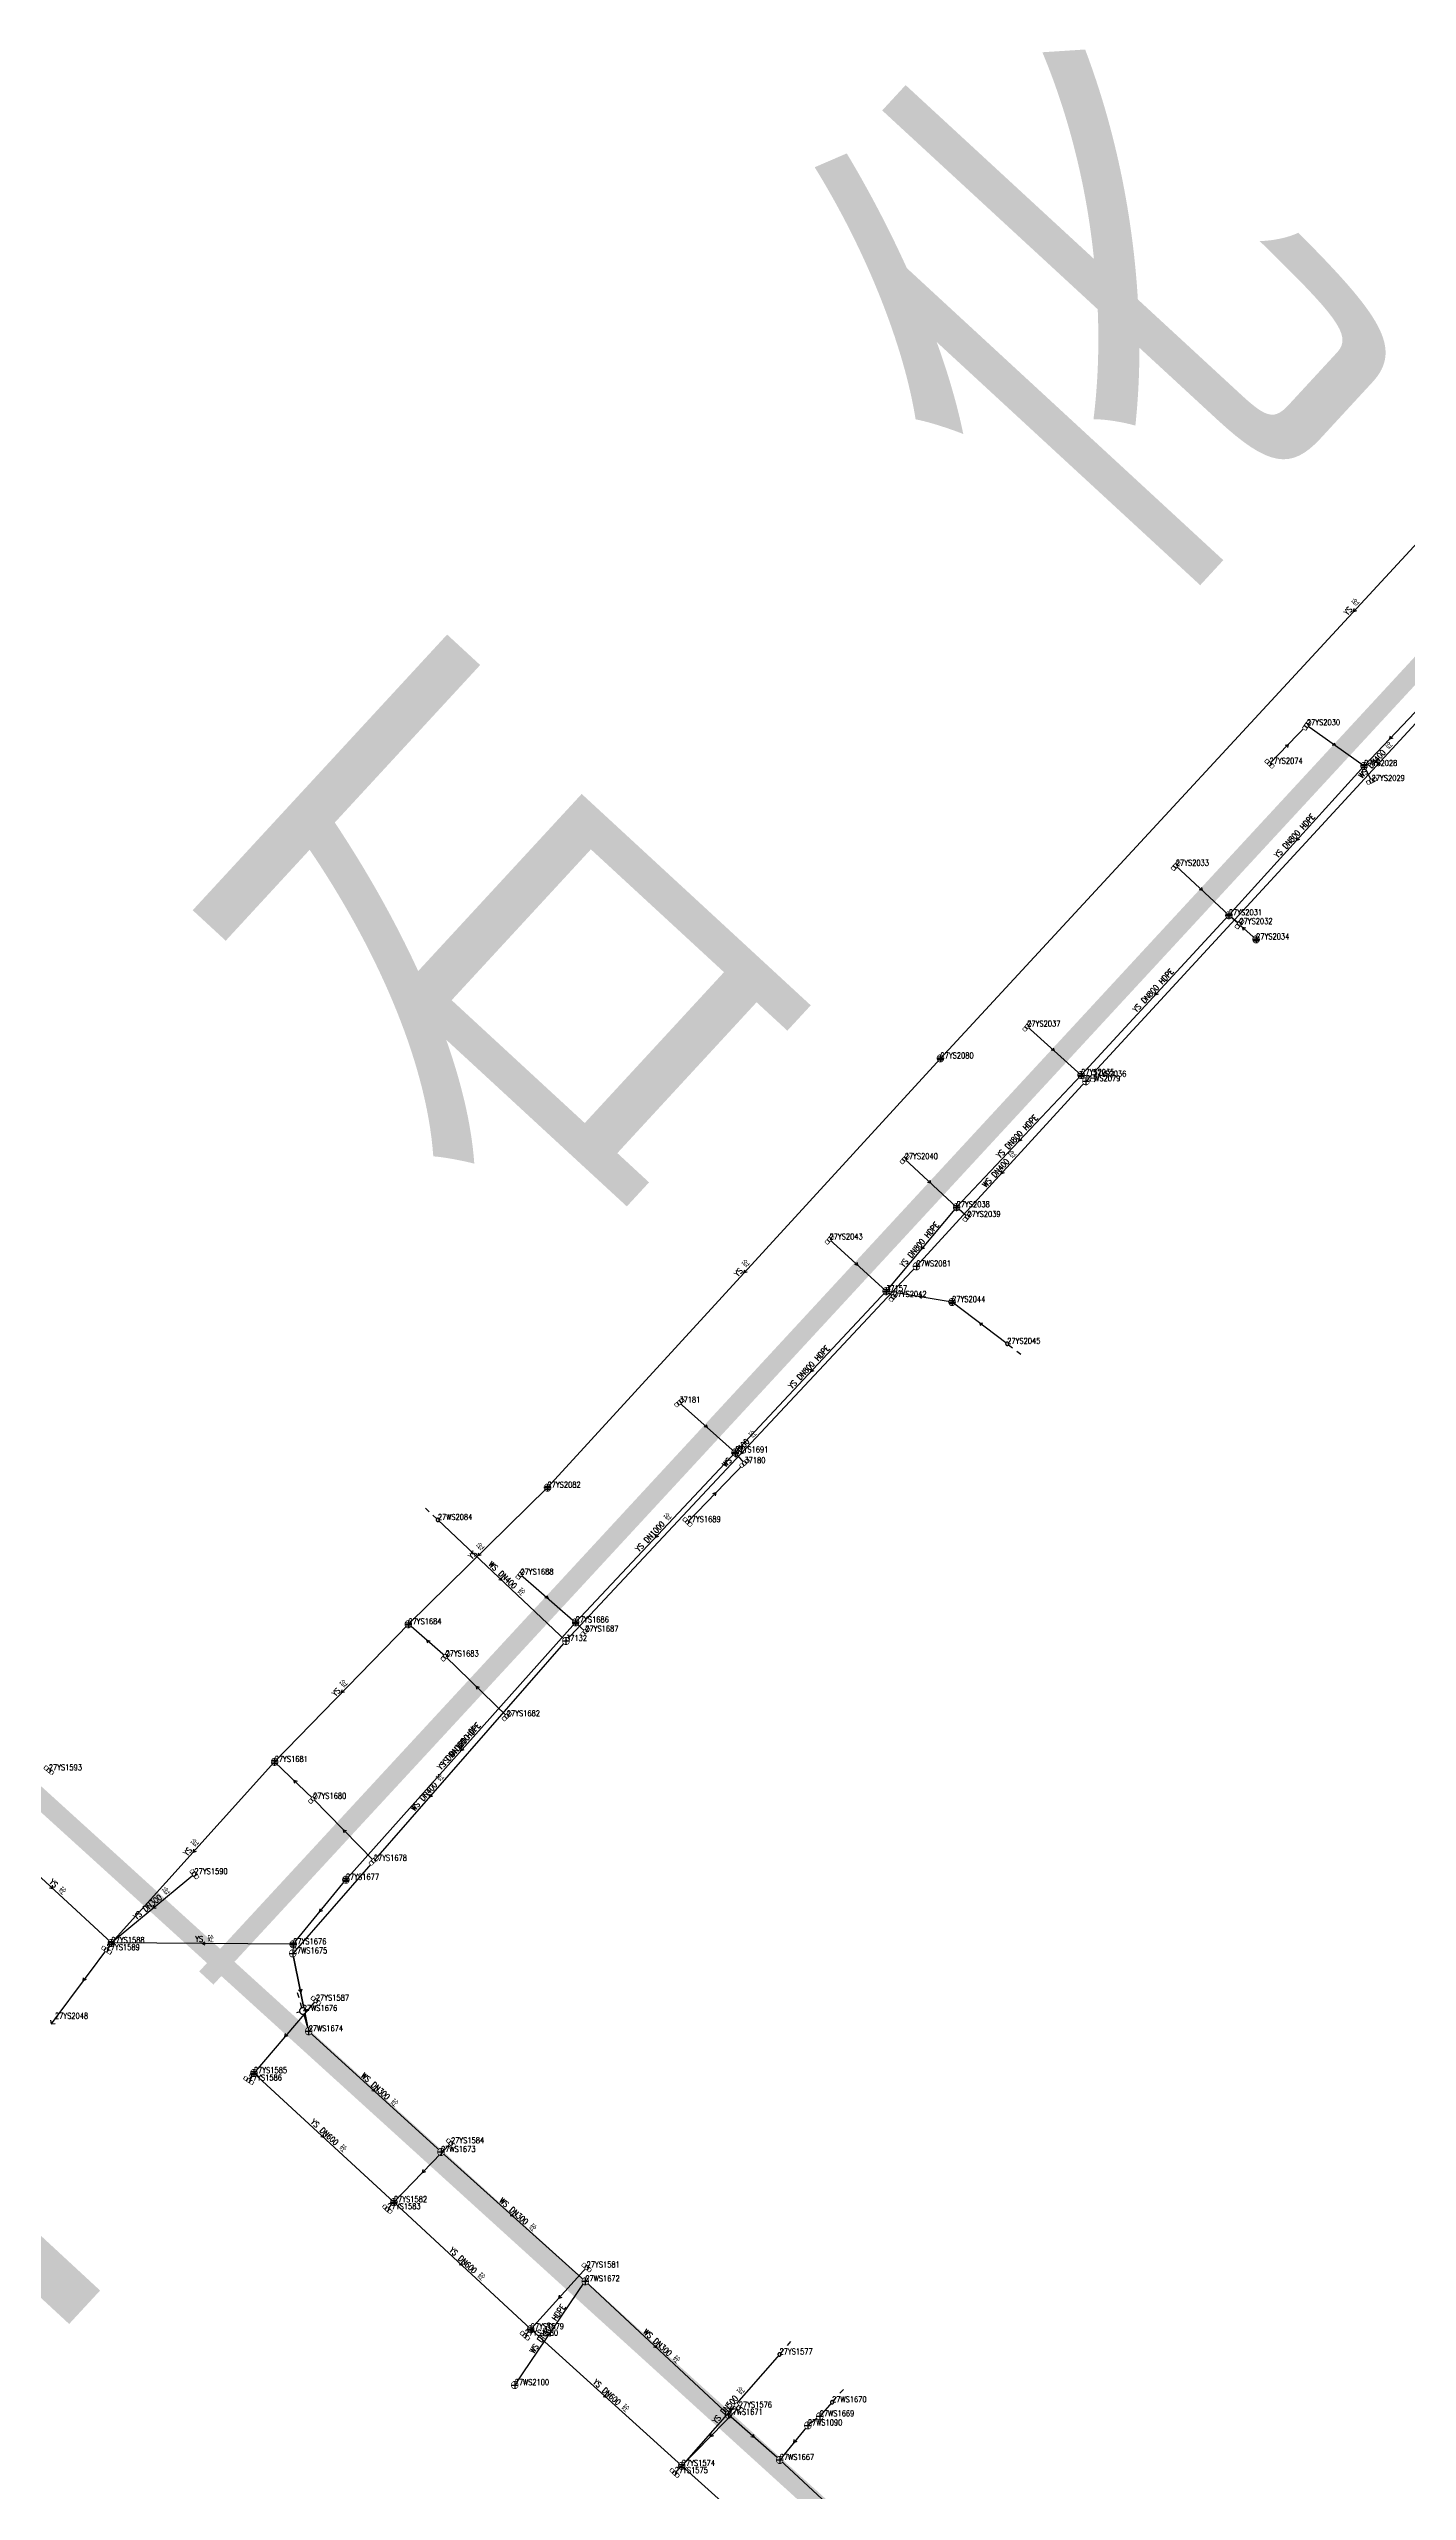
# Model space of a CAD drawing. Extents: x 78813 to 99477, y 2421021 to 2448125.
# Drawn here: x 85116.4 to 85326.9, y 2432376.2 to 2432754.7 of the extents above; entities that cross this region are included whole.
import ezdxf
from ezdxf.enums import TextEntityAlignment as Align

# ---------------------------------------------------------------- set-up
doc = ezdxf.new("R2010")
doc.units = 0
doc.set_wipeout_variables(frame=1)
doc.layers.get('0').update_dxf_attribs({"linetype": 'CONTINUOUS'})
for name, color, linetype in [('DX_WS', 16, 'CONTINUOUS'), ('DX_YS', 42, 'CONTINUOUS'), ('道路', 5, 'CONTINUOUS')]:
    doc.layers.add(name, color=color, linetype=linetype)
for name, color, linetype, true_color in [('WSLINE', 7, 'CONTINUOUS', 0x7f0000), ('YSANNEXE', 7, 'CONTINUOUS', 0xcc9900), ('YSLINE', 7, 'CONTINUOUS', 0xcc9900)]:
    doc.layers.add(name, color=color, linetype=linetype, true_color=true_color)
doc.layers.add('道路名称', color=7, linetype='CONTINUOUS', lineweight=0)
doc.styles.add('CcNameZT', font='txt.SHX', dxfattribs={"width": 0.8, "bigfont": 'HZTXT.SHX'})
doc.styles.get("Standard").update_dxf_attribs({"font": 'txt.shx', "bigfont": 'hztxt.shx'})
doc.styles.add('宋体0.7', font='', dxfattribs={"width": 0.7})
doc.styles.get('宋体0.7').set_extended_font_data('SimSun')

# ---------------------------------------------------------------- blocks, each defined once
blk = doc.blocks.new('PS污水井')
blk.add_lwpolyline([(1, 0), (1, 0.07), (0.99, 0.14), (0.98, 0.21), (0.96, 0.28), (0.94, 0.34), (0.91, 0.41), (0.88, 0.47), (0.85, 0.53), (0.81, 0.59), (0.77, 0.64), (0.72, 0.69), (0.67, 0.74), (0.62, 0.79), (0.56, 0.83), (0.5, 0.87), (0.44, 0.9), (0.37, 0.93), (0.31, 0.95), (0.24, 0.97), (0.17, 0.98), (0.1, 0.99), (0.03, 1), (-0.03, 1), (-0.1, 0.99), (-0.17, 0.98), (-0.24, 0.97), (-0.31, 0.95), (-0.37, 0.93), (-0.44, 0.9), (-0.5, 0.87), (-0.56, 0.83), (-0.62, 0.79), (-0.67, 0.74), (-0.72, 0.69), (-0.77, 0.64), (-0.81, 0.59), (-0.85, 0.53), (-0.88, 0.47), (-0.91, 0.41), (-0.94, 0.34), (-0.96, 0.28), (-0.98, 0.21), (-0.99, 0.14), (-1, 0.07), (-1, 0), (-1, -0.07), (-0.99, -0.14), (-0.98, -0.21), (-0.96, -0.28), (-0.94, -0.34), (-0.91, -0.41), (-0.88, -0.47), (-0.85, -0.53), (-0.81, -0.59), (-0.77, -0.64), (-0.72, -0.69), (-0.67, -0.74), (-0.62, -0.79), (-0.56, -0.83), (-0.5, -0.87), (-0.44, -0.9), (-0.37, -0.93), (-0.31, -0.95), (-0.24, -0.97), (-0.17, -0.98), (-0.1, -0.99), (-0.03, -1), (0.03, -1), (0.1, -0.99), (0.17, -0.98), (0.24, -0.97), (0.31, -0.95), (0.37, -0.93), (0.44, -0.9), (0.5, -0.87), (0.56, -0.83), (0.62, -0.79), (0.67, -0.74), (0.72, -0.69), (0.77, -0.64), (0.81, -0.59), (0.85, -0.53), (0.88, -0.47), (0.91, -0.41), (0.94, -0.34), (0.96, -0.28), (0.98, -0.21), (0.99, -0.14), (1, 0)], close=True)
blk.add_wipeout([(1, 0), (1, 0.07), (0.99, 0.14), (0.98, 0.21), (0.96, 0.28), (0.94, 0.34), (0.91, 0.41), (0.88, 0.47), (0.85, 0.53), (0.81, 0.59), (0.77, 0.64), (0.72, 0.69), (0.67, 0.74), (0.62, 0.79), (0.56, 0.83), (0.5, 0.87), (0.44, 0.9), (0.37, 0.93), (0.31, 0.95), (0.24, 0.97), (0.17, 0.98), (0.1, 0.99), (0.03, 1), (-0.03, 1), (-0.1, 0.99), (-0.17, 0.98), (-0.24, 0.97), (-0.31, 0.95), (-0.37, 0.93), (-0.44, 0.9), (-0.5, 0.87), (-0.56, 0.83), (-0.62, 0.79), (-0.67, 0.74), (-0.72, 0.69), (-0.77, 0.64), (-0.81, 0.59), (-0.85, 0.53), (-0.88, 0.47), (-0.91, 0.41), (-0.94, 0.34), (-0.96, 0.28), (-0.98, 0.21), (-0.99, 0.14), (-1, 0.07), (-1, 0), (-1, -0.07), (-0.99, -0.14), (-0.98, -0.21), (-0.96, -0.28), (-0.94, -0.34), (-0.91, -0.41), (-0.88, -0.47), (-0.85, -0.53), (-0.81, -0.59), (-0.77, -0.64), (-0.72, -0.69), (-0.67, -0.74), (-0.62, -0.79), (-0.56, -0.83), (-0.5, -0.87), (-0.44, -0.9), (-0.37, -0.93), (-0.31, -0.95), (-0.24, -0.97), (-0.17, -0.98), (-0.1, -0.99), (-0.03, -1), (0.03, -1), (0.1, -0.99), (0.17, -0.98), (0.24, -0.97), (0.31, -0.95), (0.37, -0.93), (0.44, -0.9), (0.5, -0.87), (0.56, -0.83), (0.62, -0.79), (0.67, -0.74), (0.72, -0.69), (0.77, -0.64), (0.81, -0.59), (0.85, -0.53), (0.88, -0.47), (0.91, -0.41), (0.94, -0.34), (0.96, -0.28), (0.98, -0.21), (0.99, -0.14)])
for p, q in [((-1, 0), (0, 0)), ((0, 1), (0, 0)), ((0, 0), (0, -1)), ((0, 0), (1, 0))]:
    blk.add_line(p, q)
blk = doc.blocks.new('PS预留口')
blk.add_lwpolyline([(4.2, 0), (5.8, 0)])
blk.add_wipeout([(1, 0), (1, 0.07), (0.99, 0.14), (0.98, 0.21), (0.96, 0.28), (0.94, 0.34), (0.91, 0.41), (0.88, 0.47), (0.85, 0.53), (0.81, 0.59), (0.77, 0.64), (0.72, 0.69), (0.67, 0.74), (0.62, 0.79), (0.56, 0.83), (0.5, 0.87), (0.44, 0.9), (0.37, 0.93), (0.31, 0.95), (0.24, 0.97), (0.17, 0.98), (0.1, 0.99), (0.03, 1), (-0.03, 1), (-0.1, 0.99), (-0.17, 0.98), (-0.24, 0.97), (-0.31, 0.95), (-0.37, 0.93), (-0.44, 0.9), (-0.5, 0.87), (-0.56, 0.83), (-0.62, 0.79), (-0.67, 0.74), (-0.72, 0.69), (-0.77, 0.64), (-0.81, 0.59), (-0.85, 0.53), (-0.88, 0.47), (-0.91, 0.41), (-0.94, 0.34), (-0.96, 0.28), (-0.98, 0.21), (-0.99, 0.14), (-1, 0.07), (-1, 0), (-1, -0.07), (-0.99, -0.14), (-0.98, -0.21), (-0.96, -0.28), (-0.94, -0.34), (-0.91, -0.41), (-0.88, -0.47), (-0.85, -0.53), (-0.81, -0.59), (-0.77, -0.64), (-0.72, -0.69), (-0.67, -0.74), (-0.62, -0.79), (-0.56, -0.83), (-0.5, -0.87), (-0.44, -0.9), (-0.37, -0.93), (-0.31, -0.95), (-0.24, -0.97), (-0.17, -0.98), (-0.1, -0.99), (-0.03, -1), (0.03, -1), (0.1, -0.99), (0.17, -0.98), (0.24, -0.97), (0.31, -0.95), (0.37, -0.93), (0.44, -0.9), (0.5, -0.87), (0.56, -0.83), (0.62, -0.79), (0.67, -0.74), (0.72, -0.69), (0.77, -0.64), (0.81, -0.59), (0.85, -0.53), (0.88, -0.47), (0.91, -0.41), (0.94, -0.34), (0.96, -0.28), (0.98, -0.21), (0.99, -0.14)])
blk.add_line((1, 0), (2.6, 0))
blk.add_lwpolyline([(1, 0), (1, 0.07), (0.99, 0.14), (0.98, 0.21), (0.96, 0.28), (0.94, 0.34), (0.91, 0.41), (0.88, 0.47), (0.85, 0.53), (0.81, 0.59), (0.77, 0.64), (0.72, 0.69), (0.67, 0.74), (0.62, 0.79), (0.56, 0.83), (0.5, 0.87), (0.44, 0.9), (0.37, 0.93), (0.31, 0.95), (0.24, 0.97), (0.17, 0.98), (0.1, 0.99), (0.03, 1), (-0.03, 1), (-0.1, 0.99), (-0.17, 0.98), (-0.24, 0.97), (-0.31, 0.95), (-0.37, 0.93), (-0.44, 0.9), (-0.5, 0.87), (-0.56, 0.83), (-0.62, 0.79), (-0.67, 0.74), (-0.72, 0.69), (-0.77, 0.64), (-0.81, 0.59), (-0.85, 0.53), (-0.88, 0.47), (-0.91, 0.41), (-0.94, 0.34), (-0.96, 0.28), (-0.98, 0.21), (-0.99, 0.14), (-1, 0.07), (-1, 0), (-1, -0.07), (-0.99, -0.14), (-0.98, -0.21), (-0.96, -0.28), (-0.94, -0.34), (-0.91, -0.41), (-0.88, -0.47), (-0.85, -0.53), (-0.81, -0.59), (-0.77, -0.64), (-0.72, -0.69), (-0.67, -0.74), (-0.62, -0.79), (-0.56, -0.83), (-0.5, -0.87), (-0.44, -0.9), (-0.37, -0.93), (-0.31, -0.95), (-0.24, -0.97), (-0.17, -0.98), (-0.1, -0.99), (-0.03, -1), (0.03, -1), (0.1, -0.99), (0.17, -0.98), (0.24, -0.97), (0.31, -0.95), (0.37, -0.93), (0.44, -0.9), (0.5, -0.87), (0.56, -0.83), (0.62, -0.79), (0.67, -0.74), (0.72, -0.69), (0.77, -0.64), (0.81, -0.59), (0.85, -0.53), (0.88, -0.47), (0.91, -0.41), (0.94, -0.34), (0.96, -0.28), (0.98, -0.21), (0.99, -0.14), (1, 0)], close=True)
for points in [[(0, 1), (0, 2)], [(0, -2), (0, -1)]]:
    blk.add_lwpolyline(points)
blk = doc.blocks.new('PS非普查')
blk.add_lwpolyline([(3.7, 0), (5.3, 0)])
blk.add_wipeout([(0.5, 0), (0.5, 0.03), (0.5, 0.07), (0.49, 0.1), (0.48, 0.14), (0.47, 0.17), (0.46, 0.2), (0.44, 0.23), (0.42, 0.26), (0.4, 0.29), (0.38, 0.32), (0.36, 0.35), (0.33, 0.37), (0.31, 0.39), (0.28, 0.41), (0.25, 0.43), (0.22, 0.45), (0.19, 0.46), (0.15, 0.48), (0.12, 0.49), (0.09, 0.49), (0.05, 0.5), (0.02, 0.5), (-0.02, 0.5), (-0.05, 0.5), (-0.09, 0.49), (-0.12, 0.49), (-0.15, 0.48), (-0.19, 0.46), (-0.22, 0.45), (-0.25, 0.43), (-0.28, 0.41), (-0.31, 0.39), (-0.33, 0.37), (-0.36, 0.35), (-0.38, 0.32), (-0.4, 0.29), (-0.42, 0.26), (-0.44, 0.23), (-0.46, 0.2), (-0.47, 0.17), (-0.48, 0.14), (-0.49, 0.1), (-0.5, 0.07), (-0.5, 0.03), (-0.5, 0), (-0.5, -0.03), (-0.5, -0.07), (-0.49, -0.1), (-0.48, -0.14), (-0.47, -0.17), (-0.46, -0.2), (-0.44, -0.23), (-0.42, -0.26), (-0.4, -0.29), (-0.38, -0.32), (-0.36, -0.35), (-0.33, -0.37), (-0.31, -0.39), (-0.28, -0.41), (-0.25, -0.43), (-0.22, -0.45), (-0.19, -0.46), (-0.15, -0.48), (-0.12, -0.49), (-0.09, -0.49), (-0.05, -0.5), (-0.02, -0.5), (0.02, -0.5), (0.05, -0.5), (0.09, -0.49), (0.12, -0.49), (0.15, -0.48), (0.19, -0.46), (0.22, -0.45), (0.25, -0.43), (0.28, -0.41), (0.31, -0.39), (0.33, -0.37), (0.36, -0.35), (0.38, -0.32), (0.4, -0.29), (0.42, -0.26), (0.44, -0.23), (0.46, -0.2), (0.47, -0.17), (0.48, -0.14), (0.49, -0.1), (0.5, -0.07)])
blk.add_line((0.5, 0), (2.1, 0))
blk.add_lwpolyline([(0.5, 0), (0.5, 0.03), (0.5, 0.07), (0.49, 0.1), (0.48, 0.14), (0.47, 0.17), (0.46, 0.2), (0.44, 0.23), (0.42, 0.26), (0.4, 0.29), (0.38, 0.32), (0.36, 0.35), (0.33, 0.37), (0.31, 0.39), (0.28, 0.41), (0.25, 0.43), (0.22, 0.45), (0.19, 0.46), (0.15, 0.48), (0.12, 0.49), (0.09, 0.49), (0.05, 0.5), (0.02, 0.5), (-0.02, 0.5), (-0.05, 0.5), (-0.09, 0.49), (-0.12, 0.49), (-0.15, 0.48), (-0.19, 0.46), (-0.22, 0.45), (-0.25, 0.43), (-0.28, 0.41), (-0.31, 0.39), (-0.33, 0.37), (-0.36, 0.35), (-0.38, 0.32), (-0.4, 0.29), (-0.42, 0.26), (-0.44, 0.23), (-0.46, 0.2), (-0.47, 0.17), (-0.48, 0.14), (-0.49, 0.1), (-0.5, 0.07), (-0.5, 0.03), (-0.5, 0), (-0.5, -0.03), (-0.5, -0.07), (-0.49, -0.1), (-0.48, -0.14), (-0.47, -0.17), (-0.46, -0.2), (-0.44, -0.23), (-0.42, -0.26), (-0.4, -0.29), (-0.38, -0.32), (-0.36, -0.35), (-0.33, -0.37), (-0.31, -0.39), (-0.28, -0.41), (-0.25, -0.43), (-0.22, -0.45), (-0.19, -0.46), (-0.15, -0.48), (-0.12, -0.49), (-0.09, -0.49), (-0.05, -0.5), (-0.02, -0.5), (0.02, -0.5), (0.05, -0.5), (0.09, -0.49), (0.12, -0.49), (0.15, -0.48), (0.19, -0.46), (0.22, -0.45), (0.25, -0.43), (0.28, -0.41), (0.31, -0.39), (0.33, -0.37), (0.36, -0.35), (0.38, -0.32), (0.4, -0.29), (0.42, -0.26), (0.44, -0.23), (0.46, -0.2), (0.47, -0.17), (0.48, -0.14), (0.49, -0.1), (0.5, -0.07), (0.5, 0)], close=True)
blk = doc.blocks.new('测量点')
h = blk.add_hatch(color=256)
edge = h.paths.add_edge_path()
edge.add_arc((0, 0), 0.5, 0, 360)
blk.add_circle((0, 0), 0.5)
blk = doc.blocks.new('LX')
for p, q in [((-0.866, 0.5), (0, 0)), ((0, 0), (-0.866, -0.5))]:
    blk.add_line(p, q)
blk = doc.blocks.new('PS雨水井')
blk.add_lwpolyline([(1, 0), (1, 0.07), (0.99, 0.14), (0.98, 0.21), (0.96, 0.28), (0.94, 0.34), (0.91, 0.41), (0.88, 0.47), (0.85, 0.53), (0.81, 0.59), (0.77, 0.64), (0.72, 0.69), (0.67, 0.74), (0.62, 0.79), (0.56, 0.83), (0.5, 0.87), (0.44, 0.9), (0.37, 0.93), (0.31, 0.95), (0.24, 0.97), (0.17, 0.98), (0.1, 0.99), (0.03, 1), (-0.03, 1), (-0.1, 0.99), (-0.17, 0.98), (-0.24, 0.97), (-0.31, 0.95), (-0.37, 0.93), (-0.44, 0.9), (-0.5, 0.87), (-0.56, 0.83), (-0.62, 0.79), (-0.67, 0.74), (-0.72, 0.69), (-0.77, 0.64), (-0.81, 0.59), (-0.85, 0.53), (-0.88, 0.47), (-0.91, 0.41), (-0.94, 0.34), (-0.96, 0.28), (-0.98, 0.21), (-0.99, 0.14), (-1, 0.07), (-1, 0), (-1, -0.07), (-0.99, -0.14), (-0.98, -0.21), (-0.96, -0.28), (-0.94, -0.34), (-0.91, -0.41), (-0.88, -0.47), (-0.85, -0.53), (-0.81, -0.59), (-0.77, -0.64), (-0.72, -0.69), (-0.67, -0.74), (-0.62, -0.79), (-0.56, -0.83), (-0.5, -0.87), (-0.44, -0.9), (-0.37, -0.93), (-0.31, -0.95), (-0.24, -0.97), (-0.17, -0.98), (-0.1, -0.99), (-0.03, -1), (0.03, -1), (0.1, -0.99), (0.17, -0.98), (0.24, -0.97), (0.31, -0.95), (0.37, -0.93), (0.44, -0.9), (0.5, -0.87), (0.56, -0.83), (0.62, -0.79), (0.67, -0.74), (0.72, -0.69), (0.77, -0.64), (0.81, -0.59), (0.85, -0.53), (0.88, -0.47), (0.91, -0.41), (0.94, -0.34), (0.96, -0.28), (0.98, -0.21), (0.99, -0.14), (1, 0)], close=True)
blk.add_wipeout([(1, 0), (1, 0.07), (0.99, 0.14), (0.98, 0.21), (0.96, 0.28), (0.94, 0.34), (0.91, 0.41), (0.88, 0.47), (0.85, 0.53), (0.81, 0.59), (0.77, 0.64), (0.72, 0.69), (0.67, 0.74), (0.62, 0.79), (0.56, 0.83), (0.5, 0.87), (0.44, 0.9), (0.37, 0.93), (0.31, 0.95), (0.24, 0.97), (0.17, 0.98), (0.1, 0.99), (0.03, 1), (-0.03, 1), (-0.1, 0.99), (-0.17, 0.98), (-0.24, 0.97), (-0.31, 0.95), (-0.37, 0.93), (-0.44, 0.9), (-0.5, 0.87), (-0.56, 0.83), (-0.62, 0.79), (-0.67, 0.74), (-0.72, 0.69), (-0.77, 0.64), (-0.81, 0.59), (-0.85, 0.53), (-0.88, 0.47), (-0.91, 0.41), (-0.94, 0.34), (-0.96, 0.28), (-0.98, 0.21), (-0.99, 0.14), (-1, 0.07), (-1, 0), (-1, -0.07), (-0.99, -0.14), (-0.98, -0.21), (-0.96, -0.28), (-0.94, -0.34), (-0.91, -0.41), (-0.88, -0.47), (-0.85, -0.53), (-0.81, -0.59), (-0.77, -0.64), (-0.72, -0.69), (-0.67, -0.74), (-0.62, -0.79), (-0.56, -0.83), (-0.5, -0.87), (-0.44, -0.9), (-0.37, -0.93), (-0.31, -0.95), (-0.24, -0.97), (-0.17, -0.98), (-0.1, -0.99), (-0.03, -1), (0.03, -1), (0.1, -0.99), (0.17, -0.98), (0.24, -0.97), (0.31, -0.95), (0.37, -0.93), (0.44, -0.9), (0.5, -0.87), (0.56, -0.83), (0.62, -0.79), (0.67, -0.74), (0.72, -0.69), (0.77, -0.64), (0.81, -0.59), (0.85, -0.53), (0.88, -0.47), (0.91, -0.41), (0.94, -0.34), (0.96, -0.28), (0.98, -0.21), (0.99, -0.14)])
for p, q in [((-1, 0), (0, 0)), ((-0.88, 0.48), (0, 0.47)), ((0, 1), (0, 0)), ((0, 0.47), (0.88, 0.47)), ((0, 0), (0, -1)), ((0, 0), (1, 0)), ((-0.88, -0.48), (0, -0.48)), ((0, -0.48), (0.88, -0.48))]:
    blk.add_line(p, q)
blk = doc.blocks.new('PS出水口')
for points in [[(0, 0), (1.97, 0)], [(1.15, -0.88), (1.97, 0), (1.11, 0.93)]]:
    blk.add_lwpolyline(points)
blk = doc.blocks.new('PS雨篦')
blk.add_lwpolyline([(-1.5, 0.5), (0, 0.5), (1.5, 0.5), (1.5, -0.5), (0, -0.5), (-1.5, -0.5)], close=True)
blk.add_wipeout([(-1.5, 0.5), (0, 0.5), (1.5, 0.5), (1.5, -0.5), (0, -0.5), (-1.5, -0.5)])
for p, q in [((-0.51, -0.5), (-0.51, 0.5)), ((0.49, -0.5), (0.49, 0.5))]:
    blk.add_line(p, q)

msp = doc.modelspace()

# ---------------------------------------------------------------- linework, layer by layer
at = {"layer": 'WSLINE'}
for p, q in [((85367.53, 2432692.8), (85277.16, 2432594.7)), ((85277.16, 2432594.7), (85250.89, 2432566.01)), ((85250.89, 2432566.01), (85196.57, 2432507.94)), ((85176.72, 2432526.71), (85196.57, 2432507.94)), ((85196.57, 2432507.94), (85154.23, 2432459.52)), ((85156.69, 2432447.45), (85154.23, 2432459.52)), ((85154.23, 2432459.52), (85156.69, 2432447.45)), ((85155.78, 2432450.6), (85156.69, 2432447.45)), ((85177.21, 2432428.74), (85156.69, 2432447.45)), ((85199.57, 2432408.69), (85177.21, 2432428.74)), ((85188.62, 2432392.61), (85199.57, 2432408.69)), ((85221.74, 2432388.02), (85199.57, 2432408.69)), ((85237.82, 2432389.95), (85235.91, 2432387.77)), ((85229.7, 2432381.01), (85221.74, 2432388.02)), ((85234.06, 2432386.36), (85229.7, 2432381.01)), ((85235.91, 2432387.77), (85234.06, 2432386.36)), ((85250.74, 2432361.52), (85229.7, 2432381.01))]:
    msp.add_line(p, q, dxfattribs=at)
at = {"layer": 'YSLINE'}
for p, q in [((85382.66, 2432736.72), (85254.61, 2432598.24)), ((85328.2, 2432651.92), (85320.27, 2432643.57)), ((85305.61, 2432643.91), (85311.4, 2432649.88)), ((85311.4, 2432649.88), (85320.27, 2432643.57)), ((85320.27, 2432643.57), (85299.31, 2432620.43)), ((85321.44, 2432641.25), (85320.27, 2432643.57)), ((85291.09, 2432628.1), (85299.31, 2432620.43)), ((85300.94, 2432619.07), (85299.31, 2432620.43)), ((85303.54, 2432616.69), (85299.31, 2432620.43)), ((85249.07, 2432582.64), (85257.11, 2432575.18)), ((85258.79, 2432573.67), (85257.11, 2432575.18)), ((85237.42, 2432570.17), (85246.2, 2432562.16)), ((85246.2, 2432562.16), (85222.8, 2432537.17)), ((85247.31, 2432561.28), (85246.2, 2432562.16)), ((85256.42, 2432560.48), (85246.2, 2432562.16)), ((85264.96, 2432554), (85256.42, 2432560.48)), ((85214.14, 2432544.89), (85222.8, 2432537.17)), ((85198.07, 2432510.83), (85222.8, 2432537.17)), ((85224.23, 2432535.51), (85222.8, 2432537.17)), ((85215.41, 2432526.38), (85224.23, 2432535.51)), ((85189.5, 2432518.24), (85198.07, 2432510.83)), ((85172.14, 2432510.54), (85151.42, 2432489.21)), ((85177.9, 2432505.56), (85172.14, 2432510.54)), ((85187.4, 2432496.28), (85177.9, 2432505.56)), ((85151.42, 2432489.21), (85126.12, 2432461.14)), ((85157.37, 2432483.48), (85151.42, 2432489.21)), ((85166.78, 2432473.88), (85157.37, 2432483.48)), ((85107.94, 2432477.95), (85126.12, 2432461.14)), ((85138.98, 2432471.8), (85126.12, 2432461.14)), ((85126.12, 2432461.14), (85117.37, 2432449.39)), ((85125.37, 2432460.03), (85126.12, 2432461.14)), ((85147.4, 2432439.82), (85148.2, 2432440.98)), ((85148.2, 2432440.98), (85169.9, 2432420.97)), ((85168.89, 2432419.87), (85169.9, 2432420.97)), ((85169.9, 2432420.97), (85191.11, 2432401.27)), ((85190.21, 2432400.27), (85191.11, 2432401.27)), ((85191.11, 2432401.27), (85214.51, 2432380.09)), ((85213.42, 2432378.97), (85214.51, 2432380.09))]:
    msp.add_line(p, q, dxfattribs=at)

# ---------------------------------------------------------------- block references
at = {"layer": 'DX_WS', "yscale": 0.5, "zscale": 0.5}
for p, xscale, rotation in [((85322.34, 2432643.75), 0.5000000000745004, 227.4642446757911), ((85264.03, 2432580.36), 0.5000000000745004, 227.4642446757911), ((85223.73, 2432536.97), 0.5000000000041096, 226.8912868717683), ((85186.64, 2432517.32), 0.5000000000878982, 316.8456606964688), ((85175.4, 2432483.73), 0.50000000014632, 228.6101602728715), ((85166.95, 2432438.1), 0.5000000000075154, 317.5098677588699), ((85188.39, 2432418.72), 0.4999999999254442, 318.0828255645804), ((85194.1, 2432400.65), 0.499999999832394, 55.57690611497817), ((85210.65, 2432398.36), 0.5000000000010631, 316.9369099651016), ((85225.72, 2432384.51), 0.499999999954871, 318.6557833581019)]:
    msp.add_blockref('LX', p, dxfattribs=dict(at, xscale=xscale, rotation=rotation))
at = {"layer": 'DX_WS', "xscale": 0.5, "yscale": 0.5, "zscale": 0.5}
msp.add_blockref('测量点', (85196.57, 2432507.94, 2), dxfattribs=at)
at = {"layer": 'DX_YS', "xscale": 0.5, "yscale": 0.5, "zscale": 0.5}
msp.add_blockref('测量点', (85214.14, 2432544.89, 3.19), dxfattribs=at)
at = {"layer": 'DX_YS', "yscale": 0.5, "zscale": 0.5}
for name, p, xscale, rotation in [('PS雨篦', (85116.42, 2432487.9, 3.08), 0.4999999998647303, 139.5641581200873), ('PS出水口', (85117.37, 2432449.39, 0.29), 0.4999999998938278, 233.3122437424598)]:
    msp.add_blockref(name, p, dxfattribs=dict(at, xscale=xscale, rotation=rotation))
at = {"layer": 'YSANNEXE', "yscale": 0.5, "zscale": 0.5}
for p, xscale, rotation in [((85318.64, 2432667.48), 0.5000000000745004, 227.4642446757911), ((85315.84, 2432646.72), 0.4999999998751486, 324.2941120644019), ((85324.23, 2432647.74), 0.4999999998439218, 226.318329060497), ((85309.79, 2432632), 0.5000000000236343, 228.0372024639738), ((85295.2, 2432624.26), 0.5000000000878982, 316.8456606964688), ((85287.86, 2432608.04), 0.5000000000745004, 227.4642446757911), ((85272.24, 2432599.42), 0.4999999999871826, 317.9915762995381), ((85266.76, 2432585.42), 0.5000000000041096, 226.8912868717683), ((85253.09, 2432578.91), 0.4999999999256761, 317.4186185119841), ((85251.66, 2432568.67), 0.4999999999526228, 230.3290336375206), ((85224.16, 2432564.98), 0.5000000000745004, 227.4642446757911), ((85241.81, 2432566.16), 0.4999999999256761, 317.4186185119841), ((85251.31, 2432561.32), 0.4999999999879059, 170.741422962659), ((85260.69, 2432557.24), 0.4999999998986048, 142.6664910031048), ((85234.5, 2432549.67), 0.5000000000041096, 226.8912868717683), ((85218.47, 2432541.03), 0.4999999998866608, 318.5645341074481), ((85219.82, 2432530.94), 0.4999999998289463, 45.83662359235585), ((85182.92, 2432521.13), 0.500000000074041, 224.5994556996546), ((85210.43, 2432524), 0.5000000001502876, 226.9825361458378), ((85193.79, 2432514.54), 0.5000000001204519, 319.1374918729616), ((85161.78, 2432499.88), 0.5000000000623607, 225.7453712877373), ((85182.65, 2432500.92), 0.5000000001550294, 135.7909974270936), ((85180.27, 2432490.89), 0.4999999998366432, 228.1284517046546), ((85180.27, 2432490.89), 0.5000000000236343, 228.0372024639738), ((85162.08, 2432478.68), 0.5000000001510304, 134.6450818393257), ((85138.77, 2432475.18), 0.5000000000236343, 228.0372024639738), ((85117.03, 2432469.54), 0.4999999999256761, 317.4186185119841), ((85132.55, 2432466.47), 0.500000000011632, 219.4428355378872), ((85158.38, 2432465.94), 0.4999999998767537, 230.9932406838581), ((85140.21, 2432461.04), 0.5000000000015999, 179.3357898871316), ((85121.74, 2432455.26), 0.4999999999587626, 233.1938226147921), ((85153, 2432446.59), 0.5000000001008229, 229.1831180618362), ((85159.05, 2432430.98), 0.4999999999256761, 317.4186185119841), ((85174.32, 2432425.53), 0.5000000000623607, 225.7453712877373), ((85180.5, 2432411.12), 0.5000000000878982, 316.8456606964688), ((85195.44, 2432406.05), 0.5000000000236343, 228.0372024639738), ((85202.81, 2432390.68), 0.4999999999871826, 317.9915762995381), ((85218.93, 2432384.61), 0.5000000000623607, 225.7453712877373)]:
    msp.add_blockref('LX', p, dxfattribs=dict(at, xscale=xscale, rotation=rotation))

# ---------------------------------------------------------------- texts
at = {"layer": 'DX_WS', "style": 'CcNameZT', "width": 0.8}
for s, rotation, p in [(' WS DN400 砼', 47.3459, (85322.16, 2432643.92, 2.5)), (' WS DN400 砼', 47.5338, (85263.84, 2432580.52, 2.29)), (' WS DN400 砼', 46.9095, (85223.55, 2432537.15, 2.13)), (' WS DN400 砼', 316.6154, (85186.82, 2432517.51, 3.91)), (' WS DN400 砼', 48.8287, (85175.21, 2432483.9, 2)), (' WS DN300 砼', 317.6404, (85167.11, 2432438.28, 2.22)), (' WS DN300 砼', 318.123, (85188.55, 2432418.91, 2.35)), (' WS DN400 HDPE', 55.766, (85193.89, 2432400.79, 0.88)), (' WS DN300 砼', 316.9944, (85210.82, 2432398.54, 2.36))]:
    msp.add_text(s, height=0.9, rotation=rotation, dxfattribs=at).set_placement(p, align=Align.CENTER)
at = {"layer": 'DX_YS', "style": 'CcNameZT', "width": 0.8}
for s, rotation, p in [(' YS 砼', 47.2409, (85318.45, 2432667.65, 1.71)), (' YS DN800 HDPE', 47.8356, (85309.6, 2432632.17, 2.49)), (' YS DN800 HDPE', 47.255, (85287.68, 2432608.21, 2.46)), (' YS DN800 HDPE', 46.6833, (85266.58, 2432585.59, 2.51)), (' YS 砼', 47.528, (85223.97, 2432565.15, 1.61)), (' YS DN800 HDPE', 46.8703, (85234.32, 2432549.84, 2.07)), (' YS 砼', 44.4665, (85182.75, 2432521.3, 0.89)), (' YS 砼', 45.8327, (85161.6, 2432500.05, 0.89)), (' YS DN1000 HDPE', 48.2515, (85180.08, 2432491.06, 2.05)), (' YS DN1000 砼', 48.2515, (85180.08, 2432491.06, 2.05)), (' YS 砼', 47.9753, (85138.59, 2432475.35, 0.66)), (' YS 砼', 317.2491, (85117.2, 2432469.73, 1.27)), (' YS DN300 砼', 39.6729, (85132.39, 2432466.67, 3.02)), (' YS 砼', 359.577, (85140.21, 2432461.29, 2.61)), (' YS DN600 砼', 317.3185, (85159.22, 2432431.16, 2.14)), (' YS DN600 砼', 317.1069, (85180.67, 2432411.3, 2.07)), (' YS DN600 砼', 317.8576, (85202.97, 2432390.86, 1.66))]:
    msp.add_text(s, height=0.9, rotation=rotation, dxfattribs=at).set_placement(p, align=Align.CENTER)
at = {"layer": 'DX_YS', "width": 0.8}
msp.add_text('27YS2048', height=0.9, dxfattribs=at).set_placement((85117.37, 2432449.39, 0.29))

# ---------------------------------------------------------------- next in the draw order: block references
at = {"layer": 'DX_WS', "xscale": 0.5, "yscale": 0.5, "zscale": 0.5}
for p in [(85277.16, 2432594.7, 2.29), (85250.89, 2432566.01, 2.13), (85196.57, 2432507.94, 2), (85154.23, 2432459.52, 2.28), (85156.69, 2432447.45, 2.22), (85177.21, 2432428.74, 2.35), (85199.57, 2432408.69, 2.34), (85188.62, 2432392.61, 0.88), (85221.74, 2432388.02, 2.56), (85229.7, 2432381.01, 2.58)]:
    msp.add_blockref('PS污水井', p, dxfattribs=at)
at = {"layer": 'DX_WS', "yscale": 0.5, "zscale": 0.5}
for name, p, xscale, rotation in [('PS非普查', (85176.72, 2432526.71, 3.91), 0.4999999998641687, 136.6154115284586), ('PS预留口', (85155.78, 2432450.6, 2.98), 0.4999999998746295, 106.0462432893123), ('PS非普查', (85237.82, 2432389.95, 2.6), 0.4999999999600871, 48.81779304206425)]:
    msp.add_blockref(name, p, dxfattribs=dict(at, xscale=xscale, rotation=rotation))
at = {"layer": 'DX_YS', "yscale": 0.5, "zscale": 0.5}
for name, p, xscale, rotation in [('PS雨篦', (85311.4, 2432649.88, 3.24), 0.4999999999643632, 234.5382219605478), ('PS雨篦', (85305.61, 2432643.91, 3.49), 0.5000000001280935, 315.8328562451348), ('PS雨篦', (85291.09, 2432628.1, 3.46), 0.4999999999121156, 227.003993817515), ('PS非普查', (85264.96, 2432554, 2.6), 0.5000000000534529, 322.7922357676407), ('PS雨篦', (85215.41, 2432526.38, 3.17), 0.4999999999624027, 316.0019517037196), ('PS雨篦', (85157.37, 2432483.48, 2.73), 0.4999999999384233, 46.05891486959052), ('PS雨篦', (85138.98, 2432471.8, 3.02), 0.5000000000583902, 129.6729289873892)]:
    msp.add_blockref(name, p, dxfattribs=dict(at, xscale=xscale, rotation=rotation))
at = {"layer": 'DX_YS', "xscale": 0.5, "yscale": 0.5, "zscale": 0.5}
for p in [(85320.27, 2432643.57, 2.49), (85303.54, 2432616.69, 2.99), (85151.42, 2432489.21, 0.65)]:
    msp.add_blockref('PS雨水井', p, dxfattribs=at)

# ---------------------------------------------------------------- next in the draw order: texts
at = {"layer": 'DX_YS', "width": 0.8}
msp.add_text('27YS1593', height=0.9, dxfattribs=at).set_placement((85116.42, 2432487.9, 3.08))

# ---------------------------------------------------------------- next in the draw order: linework, layer by layer
at = {"layer": 'YSLINE'}
for p, q in [((85299.31, 2432620.43), (85276.42, 2432595.66)), ((85268.06, 2432603.18), (85276.42, 2432595.66)), ((85254.61, 2432598.24), (85193.71, 2432531.71)), ((85276.42, 2432595.66), (85257.11, 2432575.18)), ((85278.27, 2432595.4), (85276.42, 2432595.66)), ((85257.11, 2432575.18), (85246.2, 2432562.16)), ((85193.71, 2432531.71), (85172.14, 2432510.54)), ((85162.46, 2432470.94), (85198.07, 2432510.83)), ((85198.07, 2432510.83), (85162.46, 2432470.94)), ((85199.56, 2432509.41), (85198.07, 2432510.83)), ((85154.29, 2432460.93), (85162.46, 2432470.94)), ((85154.29, 2432460.93), (85126.12, 2432461.14)), ((85157.81, 2432452.2), (85148.2, 2432440.98)), ((85178.75, 2432430.09), (85169.9, 2432420.97)), ((85199.77, 2432410.84), (85191.11, 2432401.27)), ((85229.67, 2432397.36), (85214.51, 2432380.09)), ((85223.35, 2432389.13), (85214.51, 2432380.09)), ((85214.51, 2432380.09), (85237.71, 2432359.33))]:
    msp.add_line(p, q, dxfattribs=at)

# ---------------------------------------------------------------- next in the draw order: block references
at = {"layer": 'DX_WS', "yscale": 0.5, "zscale": 0.5}
for xscale, rotation in [(0.500000000124273, 281.413526664804), (0.5000000001149919, 281.3222774069453)]:
    msp.add_blockref('LX', (85155.46, 2432453.49), dxfattribs=dict(at, xscale=xscale, rotation=rotation))
at = {"layer": 'DX_WS', "xscale": 0.5, "yscale": 0.5, "zscale": 0.5}
msp.add_blockref('PS污水井', (85235.91, 2432387.77, 2.57), dxfattribs=at)
at = {"layer": 'DX_YS', "xscale": 0.5000000000154136, "yscale": 0.5, "zscale": 0.5, "rotation": 26.90022569653645}
msp.add_blockref('PS雨篦', (85321.44, 2432641.25, 3.49), dxfattribs=at)
at = {"layer": 'YSANNEXE', "yscale": 0.5, "zscale": 0.5}
for p, xscale, rotation in [((85308.51, 2432646.9), 0.4999999998289463, 45.83662359235585), ((85154.4, 2432486.35), 0.5000000001550294, 135.7909974270936)]:
    msp.add_blockref('LX', p, dxfattribs=dict(at, xscale=xscale, rotation=rotation))

# ---------------------------------------------------------------- next in the draw order: texts
at = {"layer": 'DX_WS', "style": 'CcNameZT', "width": 0.8}
for s, p in [('27WS2079', (85277.16, 2432594.7, 2.29)), ('27WS2081', (85250.89, 2432566.01, 2.13)), ('27WS2084', (85176.72, 2432526.71, 3.91)), ('37132', (85196.57, 2432507.94, 2)), ('27WS1675', (85154.23, 2432459.52, 2.28)), ('27WS1676', (85155.78, 2432450.6, 2.98)), ('27WS1674', (85156.69, 2432447.45, 2.22)), ('27WS1673', (85177.21, 2432428.74, 2.35)), ('27WS1672', (85199.57, 2432408.69, 2.34)), ('27WS2100', (85188.62, 2432392.61, 0.88)), ('27WS1671', (85221.74, 2432388.02, 2.56)), ('27WS1667', (85229.7, 2432381.01, 2.58))]:
    msp.add_text(s, height=0.9, dxfattribs=at).set_placement(p)
at = {"layer": 'DX_YS', "width": 0.8}
for s, p in [('27YS2030', (85311.4, 2432649.88, 3.24)), ('27YS2074', (85305.61, 2432643.91, 3.49)), ('27YS2033', (85291.09, 2432628.1, 3.46)), ('27YS2034', (85303.54, 2432616.69, 2.99)), ('27YS2045', (85264.96, 2432554, 2.6)), ('27YS1689', (85215.41, 2432526.38, 3.17)), ('27YS1681', (85151.42, 2432489.21, 0.65)), ('27YS1680', (85157.37, 2432483.48, 2.73)), ('27YS1590', (85138.98, 2432471.8, 3.02))]:
    msp.add_text(s, height=0.9, dxfattribs=at).set_placement(p)
at = {"layer": 'DX_YS', "style": 'CcNameZT', "width": 0.8}
for s, rotation, p in [(' YS DN800 HDPE', 50.055, (85251.47, 2432568.83, 2.39)), (' YS DN1000 砼', 46.8023, (85210.25, 2432524.18, 2.05))]:
    msp.add_text(s, height=0.9, rotation=rotation, dxfattribs=at).set_placement(p, align=Align.CENTER)

# ---------------------------------------------------------------- next in the draw order: block references
at = {"layer": 'DX_WS', "xscale": 0.5, "yscale": 0.5, "zscale": 0.5}
msp.add_blockref('PS污水井', (85234.06, 2432386.36, 2.03), dxfattribs=at)
at = {"layer": 'DX_YS', "xscale": 0.5, "yscale": 0.5, "zscale": 0.5}
for p in [(85299.31, 2432620.43, 2.46), (85254.61, 2432598.24, 1.61), (85276.42, 2432595.66, 2.51), (85257.11, 2432575.18, 2.39), (85256.42, 2432560.48, 2.77), (85222.8, 2432537.17, 2.07), (85193.71, 2432531.71, 0.89), (85172.14, 2432510.54, 0.89), (85198.07, 2432510.83, 2.05), (85162.46, 2432470.94, 2.06), (85126.12, 2432461.14, 1.11), (85154.29, 2432460.93, 2.21), (85148.2, 2432440.98, 2.14), (85169.9, 2432420.97, 2.07), (85191.11, 2432401.27, 1.66)]:
    msp.add_blockref('PS雨水井', p, dxfattribs=at)
at = {"layer": 'DX_YS', "yscale": 0.5, "zscale": 0.5}
for name, p, xscale, rotation in [('PS雨篦', (85268.06, 2432603.18, 3.48), 0.4999999998850098, 228.0165742159899), ('PS雨篦', (85249.07, 2432582.64, 3.46), 0.500000000060721, 227.1497996459204), ('PS雨篦', (85237.42, 2432570.17, 3.31), 0.5000000000688065, 227.6147871408241), ('PS雨篦', (85247.31, 2432561.28, 3.26), 0.4999999999360008, 51.66443203337664), ('PS雨篦', (85214.14, 2432544.89, 3.19), 0.499999999857888, 40.16648119226884), ('PS雨篦', (85189.5, 2432518.24, 3.38), 0.5000000000816189, 229.1544512304109), ('PS雨篦', (85177.9, 2432505.56, 2.84), 0.5000000000991187, 49.13754843315768), ('PS雨篦', (85187.4, 2432496.28, 3.19), 0.5000000001176977, 45.67109441431792), ('PS雨篦', (85166.78, 2432473.88, 3.14), 0.4999999999222786, 44.42407633856568), ('PS雨篦', (85157.81, 2432452.2, 3.3), 0.4999999999983262, 139.4134262380407), ('PS雨篦', (85178.75, 2432430.09, 3.3), 0.4999999999433777, 135.8830713007986), ('PS雨篦', (85199.77, 2432410.84, 3.34), 0.4999999998974469, 137.8439159576387), ('PS非普查', (85229.67, 2432397.36, 2.43), 0.4999999998994598, 48.72589001505369), ('PS雨篦', (85223.35, 2432389.13, 3.6), 0.5000000001002338, 135.6503686990714), ('PS雨篦', (85213.42, 2432378.97, 3.7), 0.5000000000634419, 315.8814039884562)]:
    msp.add_blockref(name, p, dxfattribs=dict(at, xscale=xscale, rotation=rotation))

# ---------------------------------------------------------------- next in the draw order: texts
at = {"layer": 'DX_WS', "style": 'CcNameZT', "width": 0.8}
msp.add_text('27WS1670', height=0.9, dxfattribs=at).set_placement((85237.82, 2432389.95, 2.6))
at = {"layer": 'DX_YS', "width": 0.8}
for s, p in [('27YS2028', (85320.27, 2432643.57, 2.49)), ('27YS2029', (85321.44, 2432641.25, 3.49))]:
    msp.add_text(s, height=0.9, dxfattribs=at).set_placement(p)

# ---------------------------------------------------------------- next in the draw order: block references
at = {"layer": 'DX_WS', "xscale": 0.4999999999756738, "yscale": 0.5, "zscale": 0.5, "rotation": 230.9019914346831}
msp.add_blockref('LX', (85231.88, 2432383.68), dxfattribs=at)
at = {"layer": 'DX_YS', "yscale": 0.5, "zscale": 0.5}
for p, xscale, rotation in [((85300.94, 2432619.07, 3.48), 0.5000000000765489, 50.11475526981243), ((85278.27, 2432595.4, 3.47), 0.5000000001979408, 82.29000430498579), ((85258.79, 2432573.67, 3.45), 0.4999999998554029, 47.9769858803987), ((85199.56, 2432509.41, 3.44), 0.5000000000179531, 46.23895348360529), ((85125.37, 2432460.03, 3.11), 0.5000000001308953, 325.7913261007103), ((85147.4, 2432439.82, 3.15), 0.5000000001296416, 325.7024602017971), ((85168.89, 2432419.87, 3.14), 0.5000000000040987, 317.4706893402596), ((85190.21, 2432400.27, 3.14), 0.499999999994174, 318.1144488904379)]:
    msp.add_blockref('PS雨篦', p, dxfattribs=dict(at, xscale=xscale, rotation=rotation))
at = {"layer": 'DX_YS', "xscale": 0.5, "yscale": 0.5, "zscale": 0.5}
for name, p in [('测量点', (85246.2, 2432562.16, 2.07)), ('测量点', (85224.23, 2432535.51, 3.04)), ('PS雨水井', (85214.51, 2432380.09, 2.08))]:
    msp.add_blockref(name, p, dxfattribs=at)
at = {"layer": 'YSANNEXE', "yscale": 0.5, "zscale": 0.5}
for p, xscale, rotation in [((85175.02, 2432508.05), 0.5000000000826827, 139.2287442066078), ((85222.09, 2432388.73), 0.50000000014632, 228.6101602728715)]:
    msp.add_blockref('LX', p, dxfattribs=dict(at, xscale=xscale, rotation=rotation))

# ---------------------------------------------------------------- next in the draw order: texts
at = {"layer": 'DX_WS', "style": 'CcNameZT', "width": 0.8}
for s, p in [('27WS1090', (85234.06, 2432386.36, 2.03)), ('27WS1669', (85235.91, 2432387.77, 2.57))]:
    msp.add_text(s, height=0.9, dxfattribs=at).set_placement(p)
at = {"layer": 'DX_YS', "width": 0.8}
for s, p in [('27YS2037', (85268.06, 2432603.18, 3.48)), ('27YS2080', (85254.61, 2432598.24, 1.61)), ('27YS2040', (85249.07, 2432582.64, 3.46)), ('27YS2043', (85237.42, 2432570.17, 3.31)), ('27YS2044', (85256.42, 2432560.48, 2.77)), ('37181', (85214.14, 2432544.89, 3.19)), ('27YS2082', (85193.71, 2432531.71, 0.89)), ('27YS1688', (85189.5, 2432518.24, 3.38)), ('27YS1684', (85172.14, 2432510.54, 0.89)), ('27YS1683', (85177.9, 2432505.56, 2.84)), ('27YS1682', (85187.4, 2432496.28, 3.19)), ('27YS1678', (85166.78, 2432473.88, 3.14)), ('27YS1677', (85162.46, 2432470.94, 2.06)), ('27YS1676', (85154.29, 2432460.93, 2.21)), ('27YS1587', (85157.81, 2432452.2, 3.3)), ('27YS1584', (85178.75, 2432430.09, 3.3)), ('27YS1581', (85199.77, 2432410.84, 3.34)), ('27YS1577', (85229.67, 2432397.36, 2.43)), ('27YS1576', (85223.35, 2432389.13, 3.6))]:
    msp.add_text(s, height=0.9, dxfattribs=at).set_placement(p)
at = {"layer": 'DX_YS', "style": 'CcNameZT', "width": 0.8}
msp.add_text(' YS DN500 砼', height=0.9, rotation=48.7259, dxfattribs=at).set_placement((85221.9, 2432388.89, 2.43), align=Align.CENTER)

# ---------------------------------------------------------------- next in the draw order: block references
at = {"layer": 'DX_YS', "xscale": 0.5, "yscale": 0.5, "zscale": 0.5}
msp.add_blockref('PS雨水井', (85246.2, 2432562.16, 2.07), dxfattribs=at)
at = {"layer": 'DX_YS', "xscale": 0.499999999857888, "yscale": 0.5, "zscale": 0.5, "rotation": 40.16648119226884}
msp.add_blockref('PS雨篦', (85224.23, 2432535.51, 3.04), dxfattribs=at)
at = {"layer": 'YSANNEXE', "xscale": 0.5000000000124648, "yscale": 0.5, "zscale": 0.5, "rotation": 138.6557864201895}
msp.add_blockref('LX', (85301.43, 2432618.56), dxfattribs=at)

# ---------------------------------------------------------------- next in the draw order: texts
at = {"layer": 'DX_YS', "width": 0.8}
for s, p in [('27YS2031', (85299.31, 2432620.43, 2.46)), ('27YS2032', (85300.94, 2432619.07, 3.48)), ('27YS2035', (85276.42, 2432595.66, 2.51)), ('27YS2036', (85278.27, 2432595.4, 3.47)), ('27YS2038', (85257.11, 2432575.18, 2.39)), ('27YS2039', (85258.79, 2432573.67, 3.45)), ('27YS1686', (85198.07, 2432510.83, 2.05)), ('27YS1687', (85199.56, 2432509.41, 3.44)), ('27YS1589', (85125.37, 2432460.03, 3.11)), ('27YS1588', (85126.12, 2432461.14, 1.11)), ('27YS1585', (85148.2, 2432440.98, 2.14)), ('27YS1586', (85147.4, 2432439.82, 3.15)), ('27YS1583', (85168.89, 2432419.87, 3.14)), ('27YS1582', (85169.9, 2432420.97, 2.07)), ('27YS1580', (85190.21, 2432400.27, 3.14)), ('27YS1579', (85191.11, 2432401.27, 1.66)), ('27YS1575', (85213.42, 2432378.97, 3.7)), ('27YS1574', (85214.51, 2432380.09, 2.08))]:
    msp.add_text(s, height=0.9, dxfattribs=at).set_placement(p)
at = {"layer": '道路名称', "linetype": 'Continuous', "style": '宋体0.7', "width": 0.7}
msp.add_text('石  化  八  路', height=70, rotation=47.2959, dxfattribs=at).set_placement((85189.33, 2432568.49))
msp.add_text('石  化  八  路', height=70, rotation=47.2959, dxfattribs=at).set_placement((85189.33, 2432568.49))

# ---------------------------------------------------------------- next in the draw order: linework, layer by layer
at = {"layer": '道路', "const_width": 3, "flags": 128}
for points in [[(85140.83, 2432455.7), (85681.51, 2433040.47)], [(84784.01, 2432784.25), (85547.9, 2432090.4)]]:
    msp.add_lwpolyline(points, dxfattribs=at)

# ---------------------------------------------------------------- next in the draw order: texts
at = {"layer": 'DX_YS', "width": 0.8}
for s, p in [('37157', (85246.2, 2432562.16, 2.07)), ('27YS2042', (85247.31, 2432561.28, 3.26)), ('27YS1691', (85222.8, 2432537.17, 2.07)), ('37180', (85224.23, 2432535.51, 3.04))]:
    msp.add_text(s, height=0.9, dxfattribs=at).set_placement(p)
at = {"layer": '道路名称', "linetype": 'Continuous', "style": '宋体0.7', "width": 0.7}
msp.add_text('东    五    路 ', height=70, rotation=317.2123, dxfattribs=at).set_placement((84886.36, 2432530.9))

doc.saveas('drawing.dxf')
